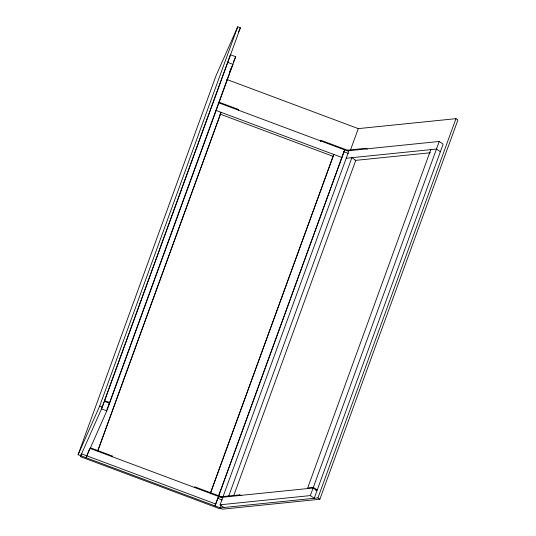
<?xml version="1.0" encoding="UTF-8"?>
<svg xmlns="http://www.w3.org/2000/svg" width="536" height="536" viewBox="0 0 536 536"><rect width="100%" height="100%" fill="white"/><g stroke="black" fill="none" stroke-linecap="round" stroke-linejoin="round"><path stroke-width="0.8" d="M226.614 79.395L358.269 128.62L455.969 118.664L457.905 120.004L319.871 499.237L222.179 509.2L220.242 507.86L78.095 454.716L216.129 75.476L237.716 26.8L240.369 27.792L102.336 407.025L80.333 456.632L219.834 508.785L221.1 505.495M80.333 456.632L81.606 453.342M78.095 454.716L99.683 406.033L237.716 26.8M103.997 402.054L101.518 408.874L106.818 410.857L109.579 403.273L104.279 401.29M227.358 63.121L104.513 400.64L109.813 402.623L235.706 56.729L230.406 54.746L227.646 62.33L232.946 64.313L229.569 71.938M86.872 455.412L86.048 457.684L106.818 410.857M86.866 455.835L89.076 449.771M108.56 405.444L231.693 67.141M97.706 450.897L221.087 112.319L97.954 450.622M112.225 456.699L112.466 456.049L90.604 447.875M238.359 110.155L238.594 109.505L219.117 102.222M194.541 487.479L194.782 486.822L221.301 496.738L239.873 494.842L241.167 495.74M320.675 140.935L320.91 140.278L347.435 150.194L366.008 148.298L367.294 149.196M210.42 493.04L333.801 154.455L210.668 492.765M218.514 496.061L344.655 149.899L218.762 495.787M215.76 504.028L218.52 496.443L214.943 505.877L215.76 504.028L81.566 453.851M89.626 448.25L221.06 497.395L221.301 496.738M218.098 102.584L347.194 150.851L347.435 150.194M223.954 507.478L220.082 504.798L222.842 497.207M223.083 496.557L348.976 150.67M350.256 150.65L358.269 128.62M228.745 495.981L351.877 157.671L355.75 160.358L233.763 495.519M239.639 495.498L239.873 494.842M365.766 148.954L366.008 148.298M430.817 149.624L307.684 487.934L313.352 487.351L317.225 490.038L443.118 144.151L439.245 141.464L347.194 150.851M310.351 495.592L313.118 488.008L316.984 490.695L314.223 498.279L310.351 495.592L220.082 504.798M313.352 487.351L439.245 141.464M220.242 507.86L317.935 497.897L455.969 118.664M238.346 32.354L240.369 27.792M233.341 62.069L235.706 56.729M106.872 409.37L109.813 402.623M320.367 141.511L320.91 140.278M341.07 159.333L341.894 157.484L215.941 110.396M346.216 158.254L436.485 149.048L440.358 151.735M355.053 160.431L430.421 152.747M221.06 497.395L313.118 488.008M315.604 490.206L317.225 490.038M343.737 151.715L348.36 153.443M219.988 114.061L333.258 156.411M99.683 406.033L102.336 407.025M217.609 498.259L222.232 499.988M317.935 497.897L319.871 499.237"/></g></svg>
